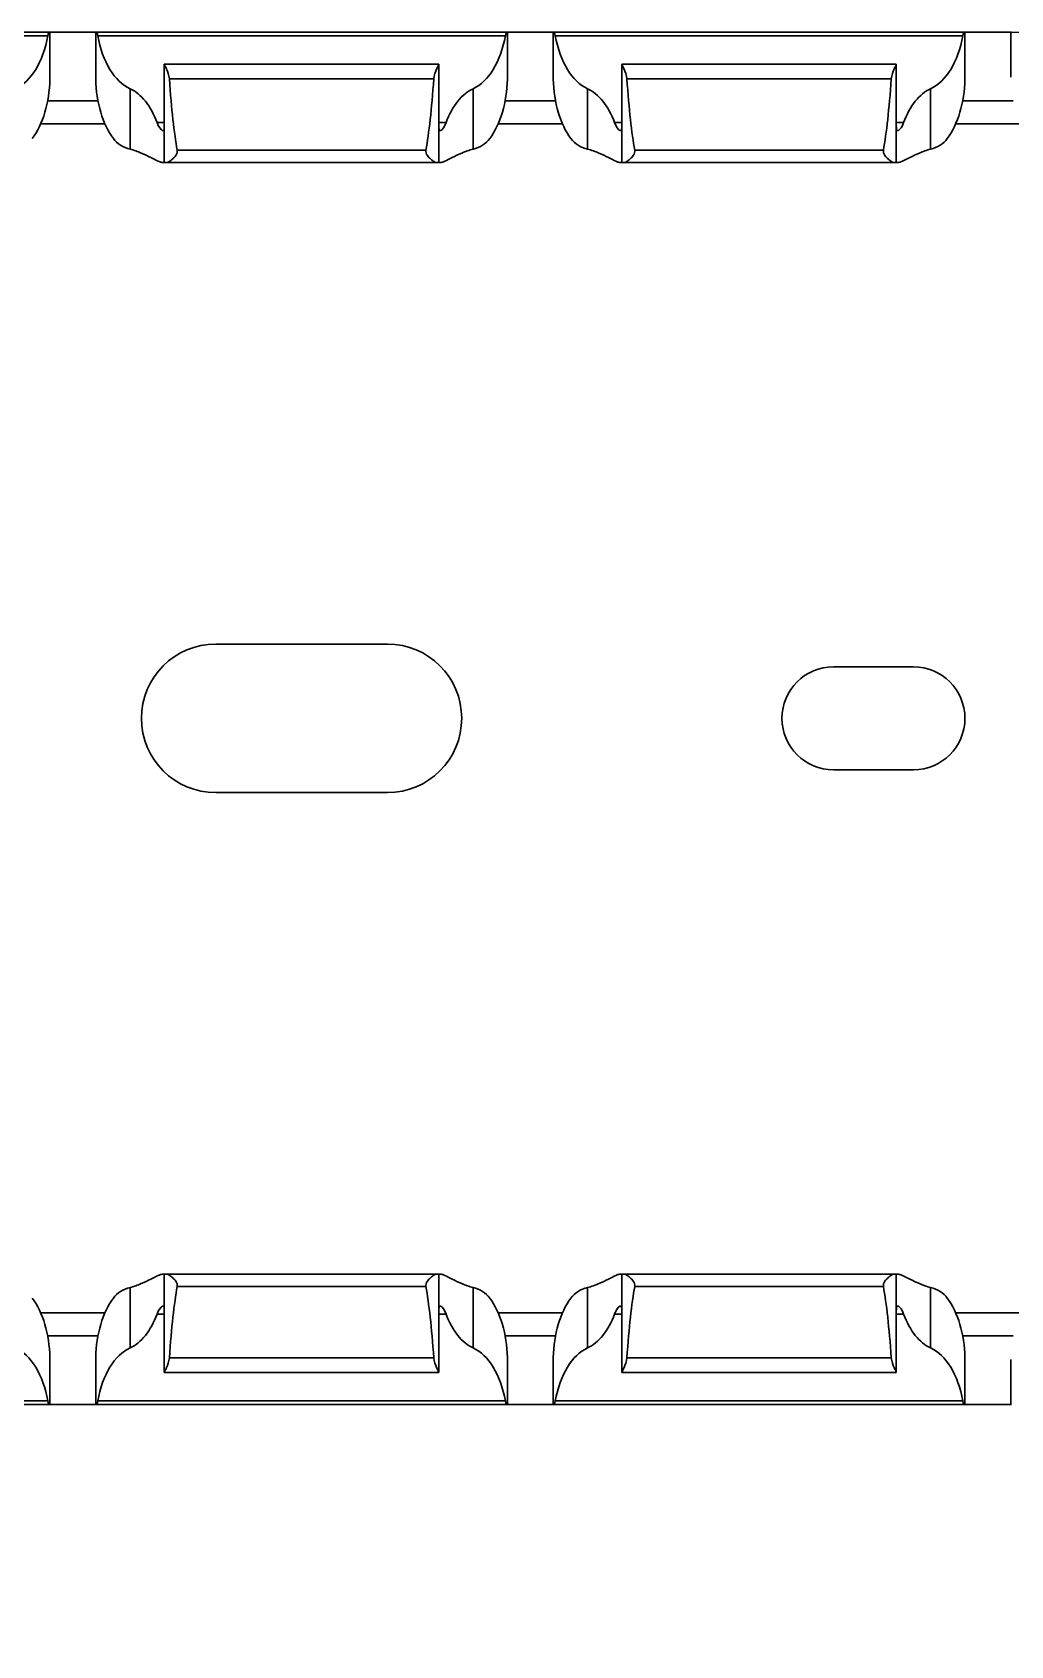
# Model space of a CAD drawing. Header units: millimetres. Extents: x -2573 to 2942, y -1220 to 2800.
# Drawn here: x 1563.8 to 1606.5, y 1579.4 to 1650 of the extents above; entities that cross this region are included whole.
import ezdxf

# ---------------------------------------------------------------- set-up
doc = ezdxf.new("R2010")
doc.units = ezdxf.units.MM

msp = doc.modelspace()

# ---------------------------------------------------------------- linework, layer by layer
at = {"linetype": 'Continuous', "lineweight": 30}
for p, q in [((1564.508, 1650), (1546.565, 1650)), ((1564.445, 1649.85), (1546.628, 1649.85)), ((1564.536, 1650), (1564.508, 1650)), ((1564.536, 1648.038), (1564.536, 1650)), ((1566.536, 1650), (1564.536, 1650)), ((1566.536, 1650), (1566.536, 1648.034)), ((1566.536, 1650), (1566.565, 1650)), ((1584.508, 1650), (1566.565, 1650)), ((1584.445, 1649.85), (1566.628, 1649.85)), ((1584.536, 1650), (1584.508, 1650)), ((1584.536, 1648.038), (1584.536, 1650)), ((1586.536, 1650), (1584.536, 1650)), ((1586.536, 1650), (1586.536, 1648.034)), ((1586.536, 1650), (1586.565, 1650)), ((1604.508, 1650), (1586.565, 1650)), ((1604.445, 1649.85), (1586.628, 1649.85)), ((1604.536, 1650), (1604.508, 1650)), ((1604.536, 1648.038), (1604.536, 1650)), ((1606.536, 1650), (1604.536, 1650)), ((1606.536, 1650), (1606.536, 1648.034)), ((1606.536, 1650), (1606.565, 1650)), ((1581.536, 1648.6), (1569.536, 1648.6)), ((1569.536, 1648.6), (1569.536, 1648.596)), ((1569.536, 1644.3), (1569.536, 1648.596)), ((1581.536, 1648.596), (1581.536, 1648.6)), ((1581.536, 1644.3), (1581.536, 1648.596)), ((1601.536, 1648.6), (1589.536, 1648.6)), ((1589.536, 1648.6), (1589.536, 1648.596)), ((1589.536, 1644.3), (1589.536, 1648.596)), ((1601.536, 1648.596), (1601.536, 1648.6)), ((1601.536, 1644.3), (1601.536, 1648.596)), ((1568.036, 1644.892), (1568.036, 1647.531)), ((1581.315, 1647.961), (1569.757, 1647.961)), ((1583.036, 1644.892), (1583.036, 1647.531)), ((1588.036, 1644.892), (1588.036, 1647.531)), ((1601.315, 1647.961), (1589.757, 1647.961)), ((1603.036, 1644.892), (1603.036, 1647.531)), ((1566.637, 1647), (1564.436, 1647)), ((1586.637, 1647), (1584.436, 1647)), ((1606.637, 1647), (1604.436, 1647)), ((1569.536, 1646.05), (1569.219, 1646.05)), ((1581.854, 1646.05), (1581.536, 1646.05)), ((1589.536, 1646.05), (1589.219, 1646.05)), ((1601.854, 1646.05), (1601.536, 1646.05)), ((1564.134, 1646), (1566.939, 1646)), ((1584.134, 1646), (1586.939, 1646)), ((1604.134, 1646), (1606.939, 1646)), ((1580.972, 1644.844), (1570.1, 1644.844)), ((1600.972, 1644.844), (1590.1, 1644.844)), ((1569.536, 1644.3), (1569.479, 1644.3)), ((1569.621, 1644.3), (1569.536, 1644.3)), ((1581.452, 1644.3), (1569.621, 1644.3)), ((1581.536, 1644.3), (1581.452, 1644.3)), ((1581.594, 1644.3), (1581.536, 1644.3)), ((1589.536, 1644.3), (1589.479, 1644.3)), ((1589.621, 1644.3), (1589.536, 1644.3)), ((1601.452, 1644.3), (1589.621, 1644.3)), ((1601.536, 1644.3), (1601.452, 1644.3)), ((1601.594, 1644.3), (1601.536, 1644.3)), ((1579.286, 1623.25), (1571.786, 1623.25)), ((1602.286, 1622.25), (1598.786, 1622.25)), ((1598.786, 1617.75), (1602.286, 1617.75)), ((1571.786, 1616.75), (1579.286, 1616.75)), ((1569.536, 1595.7), (1569.479, 1595.7)), ((1569.536, 1595.7), (1569.536, 1591.404)), ((1569.621, 1595.7), (1569.536, 1595.7)), ((1581.452, 1595.7), (1569.621, 1595.7)), ((1581.536, 1595.7), (1581.452, 1595.7)), ((1581.536, 1595.7), (1581.536, 1591.404)), ((1581.594, 1595.7), (1581.536, 1595.7)), ((1589.536, 1595.7), (1589.479, 1595.7)), ((1589.536, 1595.7), (1589.536, 1591.404)), ((1589.621, 1595.7), (1589.536, 1595.7)), ((1601.452, 1595.7), (1589.621, 1595.7)), ((1601.536, 1595.7), (1601.452, 1595.7)), ((1601.536, 1595.7), (1601.536, 1591.404)), ((1601.594, 1595.7), (1601.536, 1595.7)), ((1568.036, 1595.108), (1568.036, 1592.469)), ((1580.972, 1595.156), (1570.1, 1595.156)), ((1583.036, 1595.108), (1583.036, 1592.469)), ((1588.036, 1595.108), (1588.036, 1592.469)), ((1600.972, 1595.156), (1590.1, 1595.156)), ((1603.036, 1595.108), (1603.036, 1592.469)), ((1564.134, 1594), (1566.939, 1594)), ((1569.536, 1593.95), (1569.219, 1593.95)), ((1581.854, 1593.95), (1581.536, 1593.95)), ((1584.134, 1594), (1586.939, 1594)), ((1589.536, 1593.95), (1589.219, 1593.95)), ((1601.854, 1593.95), (1601.536, 1593.95)), ((1604.134, 1594), (1606.939, 1594)), ((1566.637, 1593), (1564.436, 1593)), ((1586.637, 1593), (1584.436, 1593)), ((1606.637, 1593), (1604.436, 1593)), ((1564.536, 1590), (1564.536, 1591.962)), ((1566.536, 1591.966), (1566.536, 1590)), ((1581.315, 1592.039), (1569.757, 1592.039)), ((1584.536, 1590), (1584.536, 1591.962)), ((1586.536, 1591.966), (1586.536, 1590)), ((1601.315, 1592.039), (1589.757, 1592.039)), ((1604.536, 1590), (1604.536, 1591.962)), ((1606.536, 1591.966), (1606.536, 1590)), ((1569.536, 1591.4), (1569.536, 1591.404)), ((1569.536, 1591.4), (1581.536, 1591.4)), ((1581.536, 1591.404), (1581.536, 1591.4)), ((1589.536, 1591.4), (1589.536, 1591.404)), ((1589.536, 1591.4), (1601.536, 1591.4)), ((1601.536, 1591.404), (1601.536, 1591.4)), ((1564.508, 1590), (1546.565, 1590)), ((1564.445, 1590.15), (1546.628, 1590.15)), ((1564.536, 1590), (1564.508, 1590)), ((1566.536, 1590), (1564.536, 1590)), ((1566.536, 1590), (1566.565, 1590)), ((1584.508, 1590), (1566.565, 1590)), ((1584.445, 1590.15), (1566.628, 1590.15)), ((1584.536, 1590), (1584.508, 1590)), ((1586.536, 1590), (1584.536, 1590)), ((1586.536, 1590), (1586.565, 1590)), ((1604.508, 1590), (1586.565, 1590)), ((1604.445, 1590.15), (1586.628, 1590.15)), ((1604.536, 1590), (1604.508, 1590)), ((1606.536, 1590), (1604.536, 1590)), ((1606.536, 1590), (1606.565, 1590))]:
    msp.add_line(p, q, dxfattribs=at)
msp.add_lwpolyline([(1280.536, 1650), (2025.536, 1650), (2025.536, 480), (1280.536, 480)], close=True)
for centre, radius, start, end in [((1571.786, 1620), 3.25, 90, 270), ((1579.286, 1620), 3.25, 270, 90), ((1598.786, 1620), 2.25, 90, 270), ((1602.286, 1620), 2.25, 270, 90)]:
    msp.add_arc(centre, radius, start, end, dxfattribs=at)
for centre, major_axis, ratio, start_param, end_param in [((1562.536, 1650.885), (0, 3.464), 0.57735, 3.394273, 4.409084), ((1568.536, 1650.885), (0, 3.464), 0.57735, 1.874101, 2.888912), ((1582.536, 1650.885), (0, 3.464), 0.57735, 3.394273, 4.409084), ((1588.536, 1650.885), (0, 3.464), 0.57735, 1.874101, 2.888912), ((1602.536, 1650.885), (0, 3.464), 0.57735, 3.394273, 4.409084), ((1562.536, 1648.085), (0, 3.464), 0.57735, 3.80252, 4.673511), ((1568.536, 1648.085), (0, 3.464), 0.57735, 1.609674, 2.480666), ((1567.536, 1644.176), (0, 3.464), 0.57735, 5.283837, 6.030505), ((1570.536, 1655.131), (0, 11.43), 0.087489, 2.248826, 2.690566), ((1580.536, 1655.131), (0, 11.43), 0.087489, 3.592619, 4.034359), ((1583.536, 1644.176), (0, 3.464), 0.57735, 0.25268, 0.999349), ((1582.536, 1648.085), (0, 3.464), 0.57735, 3.80252, 4.673511), ((1588.536, 1648.085), (0, 3.464), 0.57735, 1.609674, 2.480666), ((1587.536, 1644.176), (0, 3.464), 0.57735, 5.283837, 6.030505), ((1590.536, 1655.131), (0, 11.43), 0.087489, 2.248826, 2.690566), ((1600.536, 1655.131), (0, 11.43), 0.087489, 3.592619, 4.034359), ((1603.536, 1644.176), (0, 3.464), 0.57735, 0.25268, 0.999349), ((1602.536, 1648.085), (0, 3.464), 0.57735, 3.80252, 4.673511), ((1562.536, 1591.915), (0, 3.464), 0.57735, 4.751267, 5.622258), ((1568.536, 1591.915), (0, 3.464), 0.57735, 0.660927, 1.531918), ((1570.536, 1584.869), (0, 11.43), 0.087489, 0.451027, 0.892766), ((1580.536, 1584.869), (0, 11.43), 0.087489, 5.390419, 5.832158), ((1582.536, 1591.915), (0, 3.464), 0.57735, 4.751267, 5.622258), ((1588.536, 1591.915), (0, 3.464), 0.57735, 0.660927, 1.531918), ((1590.536, 1584.869), (0, 11.43), 0.087489, 0.451027, 0.892766), ((1600.536, 1584.869), (0, 11.43), 0.087489, 5.390419, 5.832158), ((1602.536, 1591.915), (0, 3.464), 0.57735, 4.751267, 5.622258), ((1567.536, 1595.824), (0, 3.464), 0.57735, 3.394273, 4.140941), ((1583.536, 1595.824), (0, 3.464), 0.57735, 2.142244, 2.888912), ((1587.536, 1595.824), (0, 3.464), 0.57735, 3.394273, 4.140941), ((1603.536, 1595.824), (0, 3.464), 0.57735, 2.142244, 2.888912), ((1562.536, 1589.115), (0, 3.464), 0.57735, 5.015694, 6.030505), ((1568.536, 1589.115), (0, 3.464), 0.57735, 0.25268, 1.267492), ((1582.536, 1589.115), (0, 3.464), 0.57735, 5.015694, 6.030505), ((1588.536, 1589.115), (0, 3.464), 0.57735, 0.25268, 1.267492), ((1602.536, 1589.115), (0, 3.464), 0.57735, 5.015694, 6.030505)]:
    msp.add_ellipse(centre, major_axis=major_axis, ratio=ratio, start_param=start_param, end_param=end_param, dxfattribs=at)
for points, knots in [([(1564.445, 1649.85), (1564.453, 1649.895), (1564.465, 1649.934), (1564.487, 1649.986), (1564.499, 1650), (1564.508, 1650)], [0, 0, 0, 0, 0.5, 0.5, 1, 1, 1, 1]), ([(1566.565, 1650), (1566.574, 1650), (1566.585, 1649.986), (1566.608, 1649.934), (1566.619, 1649.896), (1566.628, 1649.85)], [0, 0, 0, 0, 0.5, 0.5, 1, 1, 1, 1]), ([(1584.445, 1649.85), (1584.453, 1649.895), (1584.465, 1649.934), (1584.487, 1649.986), (1584.499, 1650), (1584.508, 1650)], [0, 0, 0, 0, 0.5, 0.5, 1, 1, 1, 1]), ([(1586.565, 1650), (1586.574, 1650), (1586.585, 1649.986), (1586.608, 1649.934), (1586.619, 1649.896), (1586.628, 1649.85)], [0, 0, 0, 0, 0.5, 0.5, 1, 1, 1, 1]), ([(1604.445, 1649.85), (1604.453, 1649.895), (1604.465, 1649.934), (1604.487, 1649.986), (1604.499, 1650), (1604.508, 1650)], [0, 0, 0, 0, 0.5, 0.5, 1, 1, 1, 1]), ([(1569.536, 1648.596), (1569.536, 1648.588), (1569.547, 1648.565), (1569.582, 1648.494), (1569.607, 1648.446), (1569.686, 1648.277), (1569.746, 1648.128), (1569.757, 1647.961)], [0, 0, 0, 0, 0.25, 0.25, 0.5, 0.5, 1, 1, 1, 1]), ([(1581.315, 1647.961), (1581.327, 1648.127), (1581.387, 1648.278), (1581.465, 1648.446), (1581.49, 1648.494), (1581.526, 1648.565), (1581.536, 1648.588), (1581.536, 1648.596)], [0, 0, 0, 0, 0.5, 0.5, 0.75, 0.75, 1, 1, 1, 1]), ([(1589.536, 1648.596), (1589.536, 1648.588), (1589.547, 1648.565), (1589.582, 1648.494), (1589.607, 1648.446), (1589.686, 1648.277), (1589.746, 1648.128), (1589.757, 1647.961)], [0, 0, 0, 0, 0.25, 0.25, 0.5, 0.5, 1, 1, 1, 1]), ([(1601.315, 1647.961), (1601.327, 1648.127), (1601.387, 1648.278), (1601.465, 1648.446), (1601.49, 1648.494), (1601.526, 1648.565), (1601.536, 1648.588), (1601.536, 1648.596)], [0, 0, 0, 0, 0.5, 0.5, 0.75, 0.75, 1, 1, 1, 1]), ([(1564.536, 1648.038), (1564.536, 1648.037), (1564.537, 1648.02), (1564.536, 1647.986), (1564.535, 1647.954), (1564.535, 1647.95)], [0, 0, 0, 0, 0.038179, 0.88892, 1, 1, 1, 1]), ([(1566.538, 1647.95), (1566.538, 1647.963), (1566.537, 1647.995), (1566.537, 1648.019), (1566.537, 1648.034)], [0, 0, 0, 0, 0.381561, 1, 1, 1, 1]), ([(1584.536, 1648.038), (1584.536, 1648.037), (1584.537, 1648.02), (1584.536, 1647.986), (1584.535, 1647.954), (1584.535, 1647.95)], [0, 0, 0, 0, 0.038179, 0.88892, 1, 1, 1, 1]), ([(1586.538, 1647.95), (1586.538, 1647.963), (1586.537, 1647.995), (1586.537, 1648.019), (1586.537, 1648.034)], [0, 0, 0, 0, 0.381561, 1, 1, 1, 1]), ([(1604.536, 1648.038), (1604.536, 1648.037), (1604.537, 1648.02), (1604.536, 1647.986), (1604.535, 1647.954), (1604.535, 1647.95)], [0, 0, 0, 0, 0.03818, 0.888921, 1, 1, 1, 1]), ([(1569.219, 1646.05), (1569.285, 1645.871), (1569.382, 1645.746), (1569.477, 1645.693), (1569.502, 1645.698), (1569.531, 1645.757), (1569.536, 1645.812), (1569.536, 1645.886)], [0, 0, 0, 0, 0.5, 0.5, 0.75, 0.75, 1, 1, 1, 1]), ([(1581.536, 1645.886), (1581.536, 1645.812), (1581.541, 1645.758), (1581.571, 1645.698), (1581.595, 1645.692), (1581.692, 1645.747), (1581.788, 1645.872), (1581.854, 1646.05)], [0, 0, 0, 0, 0.25, 0.25, 0.5, 0.5, 1, 1, 1, 1]), ([(1589.219, 1646.05), (1589.285, 1645.871), (1589.382, 1645.746), (1589.477, 1645.693), (1589.502, 1645.698), (1589.531, 1645.757), (1589.536, 1645.812), (1589.536, 1645.886)], [0, 0, 0, 0, 0.5, 0.5, 0.75, 0.75, 1, 1, 1, 1]), ([(1601.536, 1645.886), (1601.536, 1645.812), (1601.541, 1645.758), (1601.571, 1645.698), (1601.595, 1645.692), (1601.692, 1645.747), (1601.788, 1645.872), (1601.854, 1646.05)], [0, 0, 0, 0, 0.25, 0.25, 0.5, 0.5, 1, 1, 1, 1]), ([(1568.036, 1644.892), (1567.888, 1644.929), (1567.747, 1644.985), (1567.501, 1645.137), (1567.394, 1645.235), (1567.309, 1645.35)], [0, 0, 0, 0, 0.5, 0.5, 1, 1, 1, 1]), ([(1583.764, 1645.35), (1583.679, 1645.235), (1583.572, 1645.138), (1583.326, 1644.985), (1583.185, 1644.929), (1583.036, 1644.892)], [0, 0, 0, 0, 0.5, 0.5, 1, 1, 1, 1]), ([(1588.036, 1644.892), (1587.888, 1644.929), (1587.747, 1644.985), (1587.501, 1645.137), (1587.394, 1645.235), (1587.309, 1645.35)], [0, 0, 0, 0, 0.5, 0.5, 1, 1, 1, 1]), ([(1603.764, 1645.35), (1603.679, 1645.235), (1603.572, 1645.138), (1603.326, 1644.985), (1603.185, 1644.929), (1603.036, 1644.892)], [0, 0, 0, 0, 0.5, 0.5, 1, 1, 1, 1]), ([(1569.479, 1644.3), (1569.457, 1644.3), (1569.428, 1644.306), (1569.359, 1644.328), (1569.319, 1644.344), (1569.182, 1644.405), (1569.072, 1644.461), (1568.821, 1644.586), (1568.682, 1644.655), (1568.378, 1644.786), (1568.212, 1644.848), (1568.036, 1644.892)], [0, 0, 0, 0, 0.125, 0.125, 0.25, 0.25, 0.5, 0.5, 0.75, 0.75, 1, 1, 1, 1]), ([(1570.1, 1644.844), (1570.108, 1644.804), (1570.104, 1644.762), (1570.08, 1644.684), (1570.06, 1644.649), (1569.994, 1644.553), (1569.942, 1644.5), (1569.839, 1644.409), (1569.788, 1644.371), (1569.695, 1644.317), (1569.653, 1644.3), (1569.621, 1644.3)], [0, 0, 0, 0, 0.125, 0.125, 0.25, 0.25, 0.5, 0.5, 0.75, 0.75, 1, 1, 1, 1]), ([(1581.452, 1644.3), (1581.419, 1644.3), (1581.377, 1644.317), (1581.285, 1644.371), (1581.233, 1644.409), (1581.131, 1644.5), (1581.078, 1644.553), (1581.012, 1644.649), (1580.993, 1644.684), (1580.968, 1644.761), (1580.965, 1644.804), (1580.972, 1644.844)], [0, 0, 0, 0, 0.25, 0.25, 0.5, 0.5, 0.75, 0.75, 0.875, 0.875, 1, 1, 1, 1]), ([(1583.036, 1644.892), (1582.86, 1644.847), (1582.694, 1644.785), (1582.391, 1644.655), (1582.25, 1644.585), (1582.001, 1644.461), (1581.89, 1644.405), (1581.754, 1644.344), (1581.714, 1644.328), (1581.645, 1644.306), (1581.616, 1644.3), (1581.594, 1644.3)], [0, 0, 0, 0, 0.25, 0.25, 0.5, 0.5, 0.75, 0.75, 0.875, 0.875, 1, 1, 1, 1]), ([(1589.479, 1644.3), (1589.457, 1644.3), (1589.428, 1644.306), (1589.359, 1644.328), (1589.319, 1644.344), (1589.182, 1644.405), (1589.072, 1644.461), (1588.821, 1644.586), (1588.682, 1644.655), (1588.378, 1644.786), (1588.212, 1644.848), (1588.036, 1644.892)], [0, 0, 0, 0, 0.125, 0.125, 0.25, 0.25, 0.5, 0.5, 0.75, 0.75, 1, 1, 1, 1]), ([(1590.1, 1644.844), (1590.108, 1644.804), (1590.104, 1644.762), (1590.08, 1644.684), (1590.06, 1644.649), (1589.994, 1644.553), (1589.942, 1644.5), (1589.839, 1644.409), (1589.788, 1644.371), (1589.695, 1644.317), (1589.653, 1644.3), (1589.621, 1644.3)], [0, 0, 0, 0, 0.125, 0.125, 0.25, 0.25, 0.5, 0.5, 0.75, 0.75, 1, 1, 1, 1]), ([(1601.452, 1644.3), (1601.419, 1644.3), (1601.377, 1644.317), (1601.285, 1644.371), (1601.233, 1644.409), (1601.131, 1644.5), (1601.078, 1644.553), (1601.012, 1644.649), (1600.993, 1644.684), (1600.968, 1644.761), (1600.965, 1644.804), (1600.972, 1644.844)], [0, 0, 0, 0, 0.25, 0.25, 0.5, 0.5, 0.75, 0.75, 0.875, 0.875, 1, 1, 1, 1]), ([(1603.036, 1644.892), (1602.86, 1644.847), (1602.694, 1644.785), (1602.391, 1644.655), (1602.25, 1644.585), (1602.001, 1644.461), (1601.89, 1644.405), (1601.754, 1644.344), (1601.714, 1644.328), (1601.645, 1644.306), (1601.616, 1644.3), (1601.594, 1644.3)], [0, 0, 0, 0, 0.25, 0.25, 0.5, 0.5, 0.75, 0.75, 0.875, 0.875, 1, 1, 1, 1]), ([(1569.479, 1595.7), (1569.457, 1595.7), (1569.428, 1595.694), (1569.359, 1595.672), (1569.319, 1595.656), (1569.182, 1595.595), (1569.072, 1595.539), (1568.821, 1595.414), (1568.682, 1595.345), (1568.378, 1595.214), (1568.212, 1595.152), (1568.036, 1595.108)], [0, 0, 0, 0, 0.125, 0.125, 0.25, 0.25, 0.5, 0.5, 0.75, 0.75, 1, 1, 1, 1]), ([(1570.1, 1595.156), (1570.108, 1595.196), (1570.104, 1595.238), (1570.08, 1595.316), (1570.06, 1595.351), (1569.994, 1595.447), (1569.942, 1595.5), (1569.839, 1595.591), (1569.788, 1595.629), (1569.695, 1595.683), (1569.653, 1595.7), (1569.621, 1595.7)], [0, 0, 0, 0, 0.125, 0.125, 0.25, 0.25, 0.5, 0.5, 0.75, 0.75, 1, 1, 1, 1]), ([(1581.452, 1595.7), (1581.419, 1595.7), (1581.377, 1595.683), (1581.285, 1595.629), (1581.233, 1595.591), (1581.131, 1595.5), (1581.078, 1595.447), (1581.012, 1595.351), (1580.993, 1595.316), (1580.968, 1595.239), (1580.965, 1595.196), (1580.972, 1595.156)], [0, 0, 0, 0, 0.25, 0.25, 0.5, 0.5, 0.75, 0.75, 0.875, 0.875, 1, 1, 1, 1]), ([(1583.036, 1595.108), (1582.86, 1595.153), (1582.694, 1595.215), (1582.391, 1595.345), (1582.25, 1595.415), (1582.001, 1595.539), (1581.89, 1595.595), (1581.754, 1595.656), (1581.714, 1595.672), (1581.645, 1595.694), (1581.616, 1595.7), (1581.594, 1595.7)], [0, 0, 0, 0, 0.25, 0.25, 0.5, 0.5, 0.75, 0.75, 0.875, 0.875, 1, 1, 1, 1]), ([(1589.479, 1595.7), (1589.457, 1595.7), (1589.428, 1595.694), (1589.359, 1595.672), (1589.319, 1595.656), (1589.182, 1595.595), (1589.072, 1595.539), (1588.821, 1595.414), (1588.682, 1595.345), (1588.378, 1595.214), (1588.212, 1595.152), (1588.036, 1595.108)], [0, 0, 0, 0, 0.125, 0.125, 0.25, 0.25, 0.5, 0.5, 0.75, 0.75, 1, 1, 1, 1]), ([(1590.1, 1595.156), (1590.108, 1595.196), (1590.104, 1595.238), (1590.08, 1595.316), (1590.06, 1595.351), (1589.994, 1595.447), (1589.942, 1595.5), (1589.839, 1595.591), (1589.788, 1595.629), (1589.695, 1595.683), (1589.653, 1595.7), (1589.621, 1595.7)], [0, 0, 0, 0, 0.125, 0.125, 0.25, 0.25, 0.5, 0.5, 0.75, 0.75, 1, 1, 1, 1]), ([(1601.452, 1595.7), (1601.419, 1595.7), (1601.377, 1595.683), (1601.285, 1595.629), (1601.233, 1595.591), (1601.131, 1595.5), (1601.078, 1595.447), (1601.012, 1595.351), (1600.993, 1595.316), (1600.968, 1595.239), (1600.965, 1595.196), (1600.972, 1595.156)], [0, 0, 0, 0, 0.25, 0.25, 0.5, 0.5, 0.75, 0.75, 0.875, 0.875, 1, 1, 1, 1]), ([(1603.036, 1595.108), (1602.86, 1595.153), (1602.694, 1595.215), (1602.391, 1595.345), (1602.25, 1595.415), (1602.001, 1595.539), (1601.89, 1595.595), (1601.754, 1595.656), (1601.714, 1595.672), (1601.645, 1595.694), (1601.616, 1595.7), (1601.594, 1595.7)], [0, 0, 0, 0, 0.25, 0.25, 0.5, 0.5, 0.75, 0.75, 0.875, 0.875, 1, 1, 1, 1]), ([(1568.036, 1595.108), (1567.888, 1595.071), (1567.747, 1595.015), (1567.501, 1594.863), (1567.394, 1594.765), (1567.309, 1594.65)], [0, 0, 0, 0, 0.5, 0.5, 1, 1, 1, 1]), ([(1583.764, 1594.65), (1583.679, 1594.765), (1583.572, 1594.862), (1583.326, 1595.015), (1583.185, 1595.071), (1583.036, 1595.108)], [0, 0, 0, 0, 0.5, 0.5, 1, 1, 1, 1]), ([(1588.036, 1595.108), (1587.888, 1595.071), (1587.747, 1595.015), (1587.501, 1594.863), (1587.394, 1594.765), (1587.309, 1594.65)], [0, 0, 0, 0, 0.5, 0.5, 1, 1, 1, 1]), ([(1603.764, 1594.65), (1603.679, 1594.765), (1603.572, 1594.862), (1603.326, 1595.015), (1603.185, 1595.071), (1603.036, 1595.108)], [0, 0, 0, 0, 0.5, 0.5, 1, 1, 1, 1]), ([(1569.219, 1593.95), (1569.285, 1594.129), (1569.382, 1594.254), (1569.477, 1594.307), (1569.502, 1594.302), (1569.531, 1594.243), (1569.536, 1594.188), (1569.536, 1594.114)], [0, 0, 0, 0, 0.5, 0.5, 0.75, 0.75, 1, 1, 1, 1]), ([(1581.536, 1594.114), (1581.536, 1594.188), (1581.541, 1594.242), (1581.571, 1594.302), (1581.595, 1594.308), (1581.692, 1594.253), (1581.788, 1594.128), (1581.854, 1593.95)], [0, 0, 0, 0, 0.25, 0.25, 0.5, 0.5, 1, 1, 1, 1]), ([(1589.219, 1593.95), (1589.285, 1594.129), (1589.382, 1594.254), (1589.477, 1594.307), (1589.502, 1594.302), (1589.531, 1594.243), (1589.536, 1594.188), (1589.536, 1594.114)], [0, 0, 0, 0, 0.5, 0.5, 0.75, 0.75, 1, 1, 1, 1]), ([(1601.536, 1594.114), (1601.536, 1594.188), (1601.541, 1594.242), (1601.571, 1594.302), (1601.595, 1594.308), (1601.692, 1594.253), (1601.788, 1594.128), (1601.854, 1593.95)], [0, 0, 0, 0, 0.25, 0.25, 0.5, 0.5, 1, 1, 1, 1]), ([(1564.536, 1591.962), (1564.536, 1591.963), (1564.537, 1591.98), (1564.536, 1592.014), (1564.535, 1592.046), (1564.535, 1592.05)], [0, 0, 0, 0, 0.038179, 0.88892, 1, 1, 1, 1]), ([(1566.538, 1592.05), (1566.538, 1592.037), (1566.537, 1592.005), (1566.537, 1591.981), (1566.537, 1591.966)], [0, 0, 0, 0, 0.381561, 1, 1, 1, 1]), ([(1569.536, 1591.404), (1569.536, 1591.412), (1569.547, 1591.435), (1569.582, 1591.506), (1569.607, 1591.554), (1569.686, 1591.723), (1569.746, 1591.872), (1569.757, 1592.039)], [0, 0, 0, 0, 0.25, 0.25, 0.5, 0.5, 1, 1, 1, 1]), ([(1581.315, 1592.039), (1581.327, 1591.873), (1581.387, 1591.722), (1581.465, 1591.554), (1581.49, 1591.506), (1581.526, 1591.435), (1581.536, 1591.412), (1581.536, 1591.404)], [0, 0, 0, 0, 0.5, 0.5, 0.75, 0.75, 1, 1, 1, 1]), ([(1584.536, 1591.962), (1584.536, 1591.963), (1584.537, 1591.98), (1584.536, 1592.014), (1584.535, 1592.046), (1584.535, 1592.05)], [0, 0, 0, 0, 0.038179, 0.88892, 1, 1, 1, 1]), ([(1586.538, 1592.05), (1586.538, 1592.037), (1586.537, 1592.005), (1586.537, 1591.981), (1586.537, 1591.966)], [0, 0, 0, 0, 0.381561, 1, 1, 1, 1]), ([(1589.536, 1591.404), (1589.536, 1591.412), (1589.547, 1591.435), (1589.582, 1591.506), (1589.607, 1591.554), (1589.686, 1591.723), (1589.746, 1591.872), (1589.757, 1592.039)], [0, 0, 0, 0, 0.25, 0.25, 0.5, 0.5, 1, 1, 1, 1]), ([(1601.315, 1592.039), (1601.327, 1591.873), (1601.387, 1591.722), (1601.465, 1591.554), (1601.49, 1591.506), (1601.526, 1591.435), (1601.536, 1591.412), (1601.536, 1591.404)], [0, 0, 0, 0, 0.5, 0.5, 0.75, 0.75, 1, 1, 1, 1]), ([(1604.536, 1591.962), (1604.536, 1591.963), (1604.537, 1591.98), (1604.536, 1592.014), (1604.535, 1592.046), (1604.535, 1592.05)], [0, 0, 0, 0, 0.03818, 0.888921, 1, 1, 1, 1]), ([(1564.445, 1590.15), (1564.453, 1590.105), (1564.465, 1590.066), (1564.487, 1590.014), (1564.499, 1590), (1564.508, 1590)], [0, 0, 0, 0, 0.5, 0.5, 1, 1, 1, 1]), ([(1566.565, 1590), (1566.574, 1590), (1566.585, 1590.014), (1566.608, 1590.066), (1566.619, 1590.104), (1566.628, 1590.15)], [0, 0, 0, 0, 0.5, 0.5, 1, 1, 1, 1]), ([(1584.445, 1590.15), (1584.453, 1590.105), (1584.465, 1590.066), (1584.487, 1590.014), (1584.499, 1590), (1584.508, 1590)], [0, 0, 0, 0, 0.5, 0.5, 1, 1, 1, 1]), ([(1586.565, 1590), (1586.574, 1590), (1586.585, 1590.014), (1586.608, 1590.066), (1586.619, 1590.104), (1586.628, 1590.15)], [0, 0, 0, 0, 0.5, 0.5, 1, 1, 1, 1]), ([(1604.445, 1590.15), (1604.453, 1590.105), (1604.465, 1590.066), (1604.487, 1590.014), (1604.499, 1590), (1604.508, 1590)], [0, 0, 0, 0, 0.5, 0.5, 1, 1, 1, 1])]:
    msp.add_open_spline(points, degree=3, knots=knots, dxfattribs=at)

doc.saveas('drawing.dxf')
